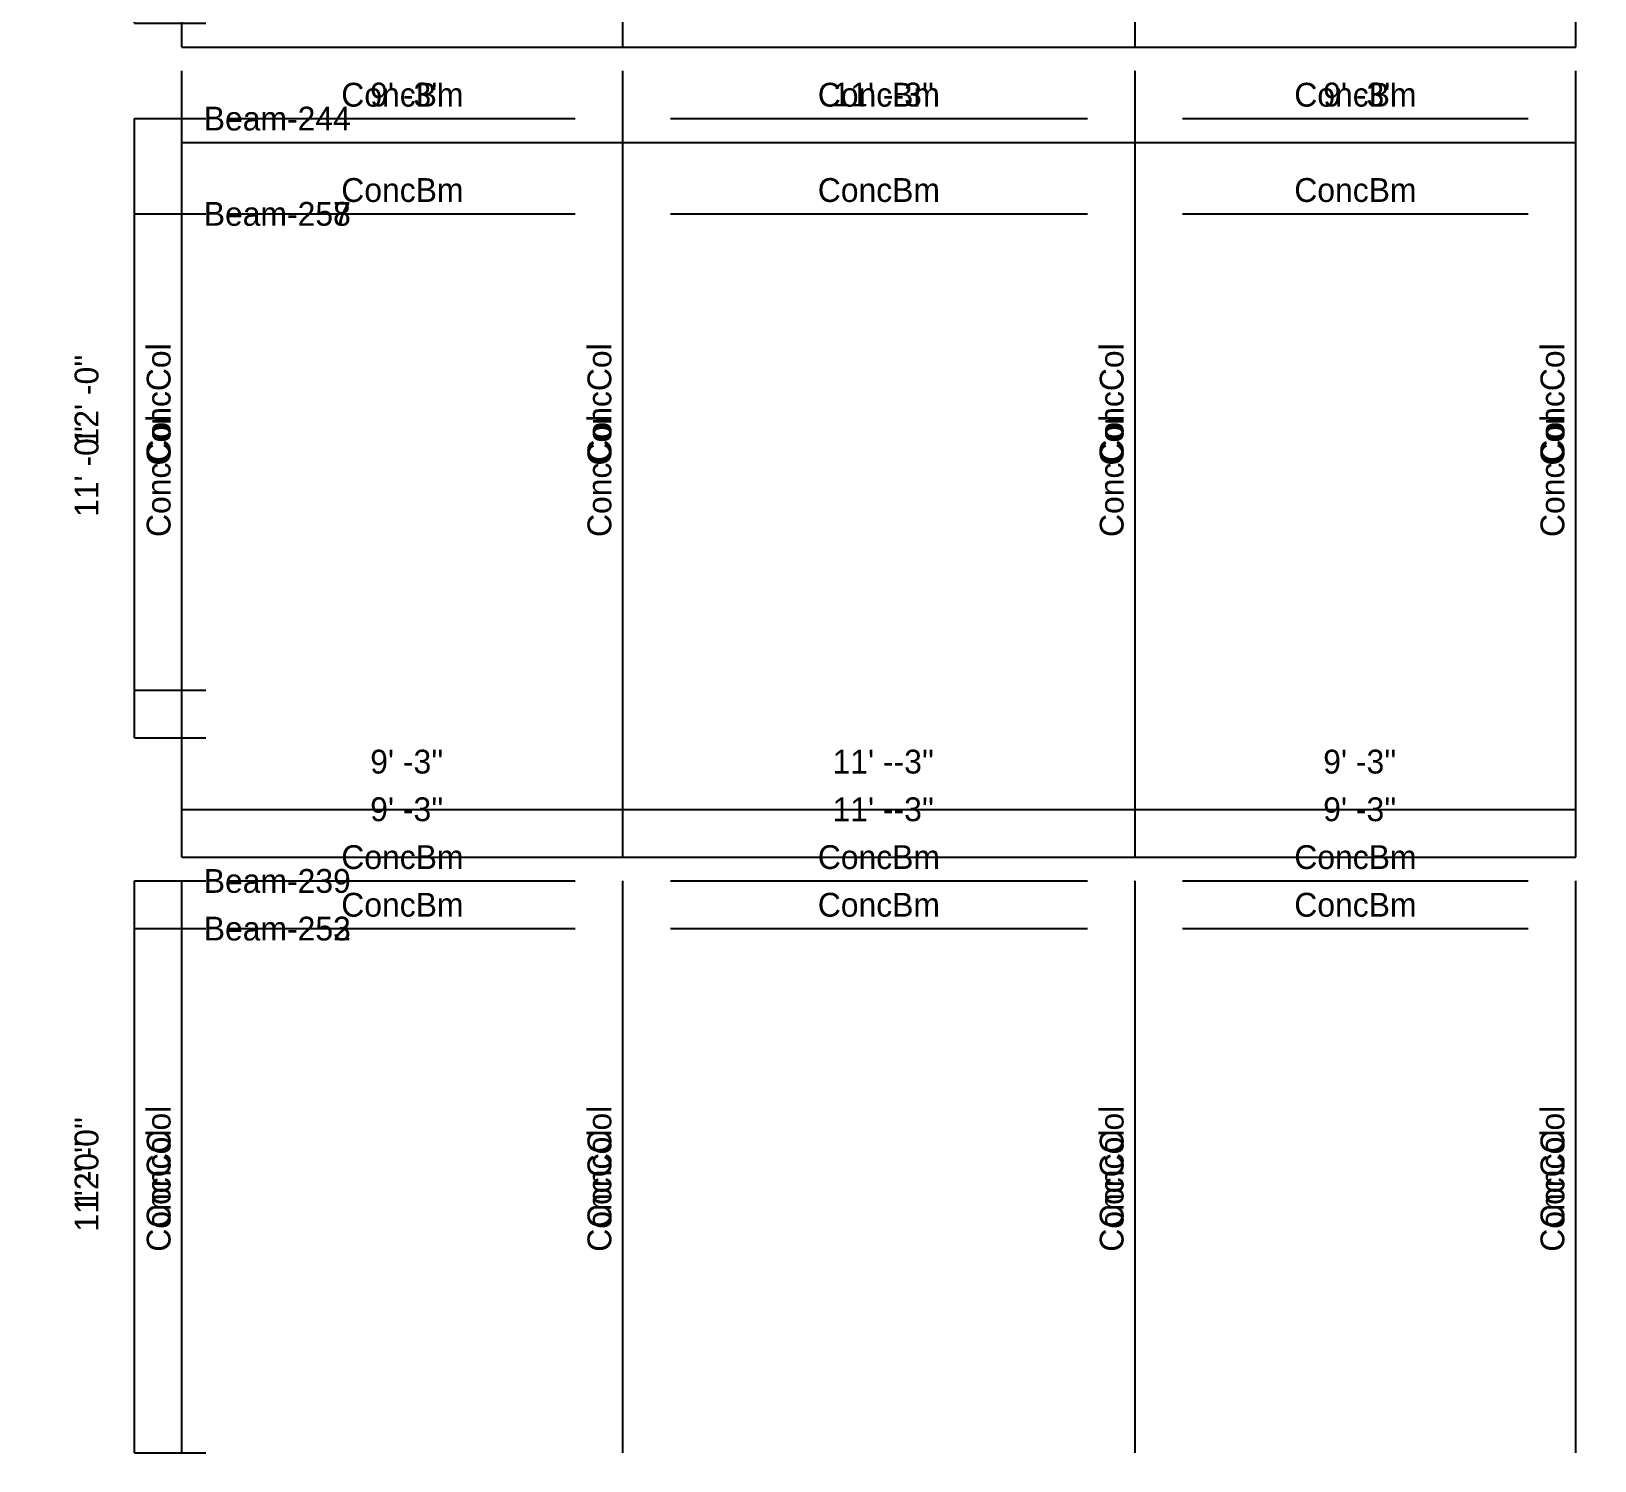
# Model space of a CAD drawing. Extents: x -38 to 2998, y -195 to 11529.
# Drawn here: x -38 to 355.8, y 8686 to 9046 of the extents above; entities that cross this region are included whole.
import ezdxf
from ezdxf.enums import TextEntityAlignment as Align

# ---------------------------------------------------------------- set-up
doc = ezdxf.new("R2010")
doc.units = 0
doc.header["$MEASUREMENT"] = 0
doc.layers.get('0').update_dxf_attribs({"linetype": 'CONTINUOUS'})
for name, color, linetype in [('CENTERLINES', 7, 'CONTINUOUS'), ('DIMENSIONS', 4, 'CONTINUOUS'), ('TEXT', 5, 'CONTINUOUS')]:
    doc.layers.add(name, color=color, linetype=linetype)
doc.dimstyles.get("Standard").update_dxf_attribs({"dimtxt": 0.18, "dimasz": 0.18, "dimexe": 0.18, "dimexo": 0.0625, "dimgap": 0.09, "dimtad": 0, "dimtih": 1, "dimtoh": 1, "dimdec": 4, "dimzin": 0, "dimtxsty": 'STANDARD', "dimcen": 0.09, "dimazin": 3, "dimtfac": 1, "dimtdec": 4, "dimtofl": 0, "dimtmove": 0, "dimatfit": 3, "dimtolj": 1, "dimtzin": 0})

# ---------------------------------------------------------------- blocks, each defined once
blk = doc.blocks.new('*D2347')
at = {"color": 1, "linetype": 'BYBLOCK'}
for points in [[(-8.29, 8828.29), (-7.23, 8827.23), (-16.77, 8836.77), (-15.71, 8835.71)], [(-8.29, 8684.29), (-7.23, 8683.23), (-16.77, 8692.77), (-15.71, 8691.71)]]:
    blk.add_solid(points, dxfattribs=at)
at = {"layer": 'DIMENSIONS', "color": 9, "linetype": 'BYBLOCK'}
for p, q in [((-12, 8832), (6, 8832)), ((-12, 8688), (6, 8688))]:
    blk.add_line(p, q, dxfattribs=at)
at = {"layer": 'DIMENSIONS', "color": 0, "linetype": 'BYBLOCK'}
blk.add_line((-12, 8688), (-12, 8832), dxfattribs=at)
at = {"layer": 'DIMENSIONS', "color": 0, "linetype": 'BYBLOCK', "insert": (-24, 8760), "char_height": 6, "attachment_point": 5, "rotation": 90}
blk.add_mtext("\\A1; 12' -0''", dxfattribs=at)
blk = doc.blocks.new('*D2348')
at = {"color": 1, "linetype": 'BYBLOCK'}
for points in [[(4.77, 8854.77), (3.71, 8853.71), (-3.71, 8846.29), (-4.77, 8845.23)], [(115.77, 8854.77), (114.71, 8853.71), (107.29, 8846.29), (106.23, 8845.23)]]:
    blk.add_solid(points, dxfattribs=at)
at = {"layer": 'DIMENSIONS', "color": 9, "linetype": 'BYBLOCK'}
for p, q in [((0, 8850), (0, 8868)), ((111, 8850), (111, 8868))]:
    blk.add_line(p, q, dxfattribs=at)
at = {"layer": 'DIMENSIONS', "color": 0, "linetype": 'BYBLOCK'}
blk.add_line((0, 8850), (111, 8850), dxfattribs=at)
at = {"layer": 'DIMENSIONS', "color": 0, "linetype": 'BYBLOCK', "insert": (55.5, 8862), "char_height": 6, "attachment_point": 5}
blk.add_mtext("\\A1; 9' -3''", dxfattribs=at)
blk = doc.blocks.new('*D2349')
at = {"color": 1, "linetype": 'BYBLOCK'}
for points in [[(115.77, 8854.77), (114.71, 8853.71), (107.29, 8846.29), (106.23, 8845.23)], [(244.77, 8854.77), (243.71, 8853.71), (236.29, 8846.29), (235.23, 8845.23)]]:
    blk.add_solid(points, dxfattribs=at)
at = {"layer": 'DIMENSIONS', "color": 9, "linetype": 'BYBLOCK'}
for p, q in [((111, 8850), (111, 8868)), ((240, 8850), (240, 8868))]:
    blk.add_line(p, q, dxfattribs=at)
at = {"layer": 'DIMENSIONS', "color": 0, "linetype": 'BYBLOCK'}
blk.add_line((111, 8850), (240, 8850), dxfattribs=at)
at = {"layer": 'DIMENSIONS', "color": 0, "linetype": 'BYBLOCK', "insert": (175.5, 8862), "char_height": 6, "attachment_point": 5}
blk.add_mtext("\\A1; 11' --3''", dxfattribs=at)
blk = doc.blocks.new('*D2350')
at = {"color": 1, "linetype": 'BYBLOCK'}
for points in [[(244.77, 8854.77), (243.71, 8853.71), (236.29, 8846.29), (235.23, 8845.23)], [(355.77, 8854.77), (354.71, 8853.71), (347.29, 8846.29), (346.23, 8845.23)]]:
    blk.add_solid(points, dxfattribs=at)
at = {"layer": 'DIMENSIONS', "color": 9, "linetype": 'BYBLOCK'}
for p, q in [((240, 8850), (240, 8868)), ((351, 8850), (351, 8868))]:
    blk.add_line(p, q, dxfattribs=at)
at = {"layer": 'DIMENSIONS', "color": 0, "linetype": 'BYBLOCK'}
blk.add_line((240, 8850), (351, 8850), dxfattribs=at)
at = {"layer": 'DIMENSIONS', "color": 0, "linetype": 'BYBLOCK', "insert": (295.5, 8862), "char_height": 6, "attachment_point": 5}
blk.add_mtext("\\A1; 9' -3''", dxfattribs=at)
blk = doc.blocks.new('*D2351')
at = {"color": 1, "linetype": 'BYBLOCK'}
for points in [[(-8.29, 9020.29), (-7.23, 9019.23), (-16.77, 9028.77), (-15.71, 9027.71)], [(-8.29, 8876.29), (-7.23, 8875.23), (-16.77, 8884.77), (-15.71, 8883.71)]]:
    blk.add_solid(points, dxfattribs=at)
at = {"layer": 'DIMENSIONS', "color": 9, "linetype": 'BYBLOCK'}
for p, q in [((-12, 9024), (6, 9024)), ((-12, 8880), (6, 8880))]:
    blk.add_line(p, q, dxfattribs=at)
at = {"layer": 'DIMENSIONS', "color": 0, "linetype": 'BYBLOCK'}
blk.add_line((-12, 8880), (-12, 9024), dxfattribs=at)
at = {"layer": 'DIMENSIONS', "color": 0, "linetype": 'BYBLOCK', "insert": (-24, 8952), "char_height": 6, "attachment_point": 5, "rotation": 90}
blk.add_mtext("\\A1; 12' -0''", dxfattribs=at)
blk = doc.blocks.new('*D2352')
at = {"color": 1, "linetype": 'BYBLOCK'}
for points in [[(4.77, 9046.77), (3.71, 9045.71), (-3.71, 9038.29), (-4.77, 9037.23)], [(115.77, 9046.77), (114.71, 9045.71), (107.29, 9038.29), (106.23, 9037.23)]]:
    blk.add_solid(points, dxfattribs=at)
at = {"layer": 'DIMENSIONS', "color": 9, "linetype": 'BYBLOCK'}
for p, q in [((0, 9042), (0, 9060)), ((111, 9042), (111, 9060))]:
    blk.add_line(p, q, dxfattribs=at)
at = {"layer": 'DIMENSIONS', "color": 0, "linetype": 'BYBLOCK'}
blk.add_line((0, 9042), (111, 9042), dxfattribs=at)
at = {"layer": 'DIMENSIONS', "color": 0, "linetype": 'BYBLOCK', "insert": (55.5, 9054), "char_height": 6, "attachment_point": 5}
blk.add_mtext("\\A1; 9' -3''", dxfattribs=at)
blk = doc.blocks.new('*D2353')
at = {"color": 1, "linetype": 'BYBLOCK'}
for points in [[(115.77, 9046.77), (114.71, 9045.71), (107.29, 9038.29), (106.23, 9037.23)], [(244.77, 9046.77), (243.71, 9045.71), (236.29, 9038.29), (235.23, 9037.23)]]:
    blk.add_solid(points, dxfattribs=at)
at = {"layer": 'DIMENSIONS', "color": 9, "linetype": 'BYBLOCK'}
for p, q in [((111, 9042), (111, 9060)), ((240, 9042), (240, 9060))]:
    blk.add_line(p, q, dxfattribs=at)
at = {"layer": 'DIMENSIONS', "color": 0, "linetype": 'BYBLOCK'}
blk.add_line((111, 9042), (240, 9042), dxfattribs=at)
at = {"layer": 'DIMENSIONS', "color": 0, "linetype": 'BYBLOCK', "insert": (175.5, 9054), "char_height": 6, "attachment_point": 5}
blk.add_mtext("\\A1; 11' --3''", dxfattribs=at)
blk = doc.blocks.new('*D2354')
at = {"color": 1, "linetype": 'BYBLOCK'}
for points in [[(244.77, 9046.77), (243.71, 9045.71), (236.29, 9038.29), (235.23, 9037.23)], [(355.77, 9046.77), (354.71, 9045.71), (347.29, 9038.29), (346.23, 9037.23)]]:
    blk.add_solid(points, dxfattribs=at)
at = {"layer": 'DIMENSIONS', "color": 9, "linetype": 'BYBLOCK'}
for p, q in [((240, 9042), (240, 9060)), ((351, 9042), (351, 9060))]:
    blk.add_line(p, q, dxfattribs=at)
at = {"layer": 'DIMENSIONS', "color": 0, "linetype": 'BYBLOCK'}
blk.add_line((240, 9042), (351, 9042), dxfattribs=at)
at = {"layer": 'DIMENSIONS', "color": 0, "linetype": 'BYBLOCK', "insert": (295.5, 9054), "char_height": 6, "attachment_point": 5}
blk.add_mtext("\\A1; 9' -3''", dxfattribs=at)
blk = doc.blocks.new('*D2829')
at = {"color": 1, "linetype": 'BYBLOCK'}
for points in [[(-8.29, 8816.29), (-7.23, 8815.23), (-16.77, 8824.77), (-15.71, 8823.71)], [(-8.29, 8684.29), (-7.23, 8683.23), (-16.77, 8692.77), (-15.71, 8691.71)]]:
    blk.add_solid(points, dxfattribs=at)
at = {"layer": 'DIMENSIONS', "color": 9, "linetype": 'BYBLOCK'}
for p, q in [((-12, 8820), (6, 8820)), ((-12, 8688), (6, 8688))]:
    blk.add_line(p, q, dxfattribs=at)
at = {"layer": 'DIMENSIONS', "color": 0, "linetype": 'BYBLOCK'}
blk.add_line((-12, 8688), (-12, 8820), dxfattribs=at)
at = {"layer": 'DIMENSIONS', "color": 0, "linetype": 'BYBLOCK', "insert": (-24, 8754), "char_height": 6, "attachment_point": 5, "rotation": 90}
blk.add_mtext("\\A1; 11' -0''", dxfattribs=at)
blk = doc.blocks.new('*D2830')
at = {"color": 1, "linetype": 'BYBLOCK'}
for points in [[(4.77, 8842.77), (3.71, 8841.71), (-3.71, 8834.29), (-4.77, 8833.23)], [(115.77, 8842.77), (114.71, 8841.71), (107.29, 8834.29), (106.23, 8833.23)]]:
    blk.add_solid(points, dxfattribs=at)
at = {"layer": 'DIMENSIONS', "color": 9, "linetype": 'BYBLOCK'}
for p, q in [((0, 8838), (0, 8856)), ((111, 8838), (111, 8856))]:
    blk.add_line(p, q, dxfattribs=at)
at = {"layer": 'DIMENSIONS', "color": 0, "linetype": 'BYBLOCK'}
blk.add_line((0, 8838), (111, 8838), dxfattribs=at)
at = {"layer": 'DIMENSIONS', "color": 0, "linetype": 'BYBLOCK', "insert": (55.5, 8850), "char_height": 6, "attachment_point": 5}
blk.add_mtext("\\A1; 9' -3''", dxfattribs=at)
blk = doc.blocks.new('*D2831')
at = {"color": 1, "linetype": 'BYBLOCK'}
for points in [[(115.77, 8842.77), (114.71, 8841.71), (107.29, 8834.29), (106.23, 8833.23)], [(244.77, 8842.77), (243.71, 8841.71), (236.29, 8834.29), (235.23, 8833.23)]]:
    blk.add_solid(points, dxfattribs=at)
at = {"layer": 'DIMENSIONS', "color": 9, "linetype": 'BYBLOCK'}
for p, q in [((111, 8838), (111, 8856)), ((240, 8838), (240, 8856))]:
    blk.add_line(p, q, dxfattribs=at)
at = {"layer": 'DIMENSIONS', "color": 0, "linetype": 'BYBLOCK'}
blk.add_line((111, 8838), (240, 8838), dxfattribs=at)
at = {"layer": 'DIMENSIONS', "color": 0, "linetype": 'BYBLOCK', "insert": (175.5, 8850), "char_height": 6, "attachment_point": 5}
blk.add_mtext("\\A1; 11' --3''", dxfattribs=at)
blk = doc.blocks.new('*D2832')
at = {"color": 1, "linetype": 'BYBLOCK'}
for points in [[(244.77, 8842.77), (243.71, 8841.71), (236.29, 8834.29), (235.23, 8833.23)], [(355.77, 8842.77), (354.71, 8841.71), (347.29, 8834.29), (346.23, 8833.23)]]:
    blk.add_solid(points, dxfattribs=at)
at = {"layer": 'DIMENSIONS', "color": 9, "linetype": 'BYBLOCK'}
for p, q in [((240, 8838), (240, 8856)), ((351, 8838), (351, 8856))]:
    blk.add_line(p, q, dxfattribs=at)
at = {"layer": 'DIMENSIONS', "color": 0, "linetype": 'BYBLOCK'}
blk.add_line((240, 8838), (351, 8838), dxfattribs=at)
at = {"layer": 'DIMENSIONS', "color": 0, "linetype": 'BYBLOCK', "insert": (295.5, 8850), "char_height": 6, "attachment_point": 5}
blk.add_mtext("\\A1; 9' -3''", dxfattribs=at)
blk = doc.blocks.new('*D2833')
at = {"color": 1, "linetype": 'BYBLOCK'}
for points in [[(-8.29, 8996.29), (-7.23, 8995.23), (-16.77, 9004.77), (-15.71, 9003.71)], [(-8.29, 8864.29), (-7.23, 8863.23), (-16.77, 8872.77), (-15.71, 8871.71)]]:
    blk.add_solid(points, dxfattribs=at)
at = {"layer": 'DIMENSIONS', "color": 9, "linetype": 'BYBLOCK'}
for p, q in [((-12, 9000), (6, 9000)), ((-12, 8868), (6, 8868))]:
    blk.add_line(p, q, dxfattribs=at)
at = {"layer": 'DIMENSIONS', "color": 0, "linetype": 'BYBLOCK'}
blk.add_line((-12, 8868), (-12, 9000), dxfattribs=at)
at = {"layer": 'DIMENSIONS', "color": 0, "linetype": 'BYBLOCK', "insert": (-24, 8934), "char_height": 6, "attachment_point": 5, "rotation": 90}
blk.add_mtext("\\A1; 11' -0''", dxfattribs=at)
blk = doc.blocks.new('*D2834')
at = {"color": 1, "linetype": 'BYBLOCK'}
for points in [[(4.77, 9022.77), (3.71, 9021.71), (-3.71, 9014.29), (-4.77, 9013.23)], [(115.77, 9022.77), (114.71, 9021.71), (107.29, 9014.29), (106.23, 9013.23)]]:
    blk.add_solid(points, dxfattribs=at)
at = {"layer": 'DIMENSIONS', "color": 9, "linetype": 'BYBLOCK'}
for p, q in [((0, 9018), (0, 9036)), ((111, 9018), (111, 9036))]:
    blk.add_line(p, q, dxfattribs=at)
at = {"layer": 'DIMENSIONS', "color": 0, "linetype": 'BYBLOCK'}
blk.add_line((0, 9018), (111, 9018), dxfattribs=at)
at = {"layer": 'DIMENSIONS', "color": 0, "linetype": 'BYBLOCK', "insert": (55.5, 9030), "char_height": 6, "attachment_point": 5}
blk.add_mtext("\\A1; 9' -3''", dxfattribs=at)
blk = doc.blocks.new('*D2835')
at = {"color": 1, "linetype": 'BYBLOCK'}
for points in [[(115.77, 9022.77), (114.71, 9021.71), (107.29, 9014.29), (106.23, 9013.23)], [(244.77, 9022.77), (243.71, 9021.71), (236.29, 9014.29), (235.23, 9013.23)]]:
    blk.add_solid(points, dxfattribs=at)
at = {"layer": 'DIMENSIONS', "color": 9, "linetype": 'BYBLOCK'}
for p, q in [((111, 9018), (111, 9036)), ((240, 9018), (240, 9036))]:
    blk.add_line(p, q, dxfattribs=at)
at = {"layer": 'DIMENSIONS', "color": 0, "linetype": 'BYBLOCK'}
blk.add_line((111, 9018), (240, 9018), dxfattribs=at)
at = {"layer": 'DIMENSIONS', "color": 0, "linetype": 'BYBLOCK', "insert": (175.5, 9030), "char_height": 6, "attachment_point": 5}
blk.add_mtext("\\A1; 11' --3''", dxfattribs=at)
blk = doc.blocks.new('*D2836')
at = {"color": 1, "linetype": 'BYBLOCK'}
for points in [[(244.77, 9022.77), (243.71, 9021.71), (236.29, 9014.29), (235.23, 9013.23)], [(355.77, 9022.77), (354.71, 9021.71), (347.29, 9014.29), (346.23, 9013.23)]]:
    blk.add_solid(points, dxfattribs=at)
at = {"layer": 'DIMENSIONS', "color": 9, "linetype": 'BYBLOCK'}
for p, q in [((240, 9018), (240, 9036)), ((351, 9018), (351, 9036))]:
    blk.add_line(p, q, dxfattribs=at)
at = {"layer": 'DIMENSIONS', "color": 0, "linetype": 'BYBLOCK'}
blk.add_line((240, 9018), (351, 9018), dxfattribs=at)
at = {"layer": 'DIMENSIONS', "color": 0, "linetype": 'BYBLOCK', "insert": (295.5, 9030), "char_height": 6, "attachment_point": 5}
blk.add_mtext("\\A1; 9' -3''", dxfattribs=at)
blk = doc.blocks.new('*D2837')
at = {"color": 1, "linetype": 'BYBLOCK'}
for points in [[(-8.29, 9176.29), (-7.23, 9175.23), (-16.77, 9184.77), (-15.71, 9183.71)], [(-8.29, 9044.29), (-7.23, 9043.23), (-16.77, 9052.77), (-15.71, 9051.71)]]:
    blk.add_solid(points, dxfattribs=at)
at = {"layer": 'DIMENSIONS', "color": 9, "linetype": 'BYBLOCK'}
for p, q in [((-12, 9180), (6, 9180)), ((-12, 9048), (6, 9048))]:
    blk.add_line(p, q, dxfattribs=at)
at = {"layer": 'DIMENSIONS', "color": 0, "linetype": 'BYBLOCK'}
blk.add_line((-12, 9048), (-12, 9180), dxfattribs=at)
at = {"layer": 'DIMENSIONS', "color": 0, "linetype": 'BYBLOCK', "insert": (-24, 9114), "char_height": 6, "attachment_point": 5, "rotation": 90}
blk.add_mtext("\\A1; 11' -0''", dxfattribs=at)
blk = doc.blocks.new('*D3299')
at = {"color": 1, "linetype": 'BYBLOCK'}
for points in [[(-8.29, 8816.29), (-7.23, 8815.23), (-16.77, 8824.77), (-15.71, 8823.71)], [(-8.29, 8684.29), (-7.23, 8683.23), (-16.77, 8692.77), (-15.71, 8691.71)]]:
    blk.add_solid(points, dxfattribs=at)
at = {"layer": 'DIMENSIONS', "color": 9, "linetype": 'BYBLOCK'}
for p, q in [((-12, 8820), (6, 8820)), ((-12, 8688), (6, 8688))]:
    blk.add_line(p, q, dxfattribs=at)
at = {"layer": 'DIMENSIONS', "color": 0, "linetype": 'BYBLOCK'}
blk.add_line((-12, 8688), (-12, 8820), dxfattribs=at)
at = {"layer": 'DIMENSIONS', "color": 0, "linetype": 'BYBLOCK', "insert": (-24, 8754), "char_height": 6, "attachment_point": 5, "rotation": 90}
blk.add_mtext("\\A1; 11' -0''", dxfattribs=at)
blk = doc.blocks.new('*D3300')
at = {"color": 1, "linetype": 'BYBLOCK'}
for points in [[(4.77, 8842.77), (3.71, 8841.71), (-3.71, 8834.29), (-4.77, 8833.23)], [(115.77, 8842.77), (114.71, 8841.71), (107.29, 8834.29), (106.23, 8833.23)]]:
    blk.add_solid(points, dxfattribs=at)
at = {"layer": 'DIMENSIONS', "color": 9, "linetype": 'BYBLOCK'}
for p, q in [((0, 8838), (0, 8856)), ((111, 8838), (111, 8856))]:
    blk.add_line(p, q, dxfattribs=at)
at = {"layer": 'DIMENSIONS', "color": 0, "linetype": 'BYBLOCK'}
blk.add_line((0, 8838), (111, 8838), dxfattribs=at)
at = {"layer": 'DIMENSIONS', "color": 0, "linetype": 'BYBLOCK', "insert": (55.5, 8850), "char_height": 6, "attachment_point": 5}
blk.add_mtext("\\A1; 9' -3''", dxfattribs=at)
blk = doc.blocks.new('*D3301')
at = {"color": 1, "linetype": 'BYBLOCK'}
for points in [[(115.77, 8842.77), (114.71, 8841.71), (107.29, 8834.29), (106.23, 8833.23)], [(244.77, 8842.77), (243.71, 8841.71), (236.29, 8834.29), (235.23, 8833.23)]]:
    blk.add_solid(points, dxfattribs=at)
at = {"layer": 'DIMENSIONS', "color": 9, "linetype": 'BYBLOCK'}
for p, q in [((111, 8838), (111, 8856)), ((240, 8838), (240, 8856))]:
    blk.add_line(p, q, dxfattribs=at)
at = {"layer": 'DIMENSIONS', "color": 0, "linetype": 'BYBLOCK'}
blk.add_line((111, 8838), (240, 8838), dxfattribs=at)
at = {"layer": 'DIMENSIONS', "color": 0, "linetype": 'BYBLOCK', "insert": (175.5, 8850), "char_height": 6, "attachment_point": 5}
blk.add_mtext("\\A1; 11' --3''", dxfattribs=at)
blk = doc.blocks.new('*D3302')
at = {"color": 1, "linetype": 'BYBLOCK'}
for points in [[(244.77, 8842.77), (243.71, 8841.71), (236.29, 8834.29), (235.23, 8833.23)], [(355.77, 8842.77), (354.71, 8841.71), (347.29, 8834.29), (346.23, 8833.23)]]:
    blk.add_solid(points, dxfattribs=at)
at = {"layer": 'DIMENSIONS', "color": 9, "linetype": 'BYBLOCK'}
for p, q in [((240, 8838), (240, 8856)), ((351, 8838), (351, 8856))]:
    blk.add_line(p, q, dxfattribs=at)
at = {"layer": 'DIMENSIONS', "color": 0, "linetype": 'BYBLOCK'}
blk.add_line((240, 8838), (351, 8838), dxfattribs=at)
at = {"layer": 'DIMENSIONS', "color": 0, "linetype": 'BYBLOCK', "insert": (295.5, 8850), "char_height": 6, "attachment_point": 5}
blk.add_mtext("\\A1; 9' -3''", dxfattribs=at)
blk = doc.blocks.new('*D3303')
at = {"color": 1, "linetype": 'BYBLOCK'}
for points in [[(-8.29, 8996.29), (-7.23, 8995.23), (-16.77, 9004.77), (-15.71, 9003.71)], [(-8.29, 8864.29), (-7.23, 8863.23), (-16.77, 8872.77), (-15.71, 8871.71)]]:
    blk.add_solid(points, dxfattribs=at)
at = {"layer": 'DIMENSIONS', "color": 9, "linetype": 'BYBLOCK'}
for p, q in [((-12, 9000), (6, 9000)), ((-12, 8868), (6, 8868))]:
    blk.add_line(p, q, dxfattribs=at)
at = {"layer": 'DIMENSIONS', "color": 0, "linetype": 'BYBLOCK'}
blk.add_line((-12, 8868), (-12, 9000), dxfattribs=at)
at = {"layer": 'DIMENSIONS', "color": 0, "linetype": 'BYBLOCK', "insert": (-24, 8934), "char_height": 6, "attachment_point": 5, "rotation": 90}
blk.add_mtext("\\A1; 11' -0''", dxfattribs=at)
blk = doc.blocks.new('*D3304')
at = {"color": 1, "linetype": 'BYBLOCK'}
for points in [[(4.77, 9022.77), (3.71, 9021.71), (-3.71, 9014.29), (-4.77, 9013.23)], [(115.77, 9022.77), (114.71, 9021.71), (107.29, 9014.29), (106.23, 9013.23)]]:
    blk.add_solid(points, dxfattribs=at)
at = {"layer": 'DIMENSIONS', "color": 9, "linetype": 'BYBLOCK'}
for p, q in [((0, 9018), (0, 9036)), ((111, 9018), (111, 9036))]:
    blk.add_line(p, q, dxfattribs=at)
at = {"layer": 'DIMENSIONS', "color": 0, "linetype": 'BYBLOCK'}
blk.add_line((0, 9018), (111, 9018), dxfattribs=at)
at = {"layer": 'DIMENSIONS', "color": 0, "linetype": 'BYBLOCK', "insert": (55.5, 9030), "char_height": 6, "attachment_point": 5}
blk.add_mtext("\\A1; 9' -3''", dxfattribs=at)
blk = doc.blocks.new('*D3305')
at = {"color": 1, "linetype": 'BYBLOCK'}
for points in [[(115.77, 9022.77), (114.71, 9021.71), (107.29, 9014.29), (106.23, 9013.23)], [(244.77, 9022.77), (243.71, 9021.71), (236.29, 9014.29), (235.23, 9013.23)]]:
    blk.add_solid(points, dxfattribs=at)
at = {"layer": 'DIMENSIONS', "color": 9, "linetype": 'BYBLOCK'}
for p, q in [((111, 9018), (111, 9036)), ((240, 9018), (240, 9036))]:
    blk.add_line(p, q, dxfattribs=at)
at = {"layer": 'DIMENSIONS', "color": 0, "linetype": 'BYBLOCK'}
blk.add_line((111, 9018), (240, 9018), dxfattribs=at)
at = {"layer": 'DIMENSIONS', "color": 0, "linetype": 'BYBLOCK', "insert": (175.5, 9030), "char_height": 6, "attachment_point": 5}
blk.add_mtext("\\A1; 11' --3''", dxfattribs=at)
blk = doc.blocks.new('*D3306')
at = {"color": 1, "linetype": 'BYBLOCK'}
for points in [[(244.77, 9022.77), (243.71, 9021.71), (236.29, 9014.29), (235.23, 9013.23)], [(355.77, 9022.77), (354.71, 9021.71), (347.29, 9014.29), (346.23, 9013.23)]]:
    blk.add_solid(points, dxfattribs=at)
at = {"layer": 'DIMENSIONS', "color": 9, "linetype": 'BYBLOCK'}
for p, q in [((240, 9018), (240, 9036)), ((351, 9018), (351, 9036))]:
    blk.add_line(p, q, dxfattribs=at)
at = {"layer": 'DIMENSIONS', "color": 0, "linetype": 'BYBLOCK'}
blk.add_line((240, 9018), (351, 9018), dxfattribs=at)
at = {"layer": 'DIMENSIONS', "color": 0, "linetype": 'BYBLOCK', "insert": (295.5, 9030), "char_height": 6, "attachment_point": 5}
blk.add_mtext("\\A1; 9' -3''", dxfattribs=at)
blk = doc.blocks.new('*D3307')
at = {"color": 1, "linetype": 'BYBLOCK'}
for points in [[(-8.29, 9176.29), (-7.23, 9175.23), (-16.77, 9184.77), (-15.71, 9183.71)], [(-8.29, 9044.29), (-7.23, 9043.23), (-16.77, 9052.77), (-15.71, 9051.71)]]:
    blk.add_solid(points, dxfattribs=at)
at = {"layer": 'DIMENSIONS', "color": 9, "linetype": 'BYBLOCK'}
for p, q in [((-12, 9180), (6, 9180)), ((-12, 9048), (6, 9048))]:
    blk.add_line(p, q, dxfattribs=at)
at = {"layer": 'DIMENSIONS', "color": 0, "linetype": 'BYBLOCK'}
blk.add_line((-12, 9048), (-12, 9180), dxfattribs=at)
at = {"layer": 'DIMENSIONS', "color": 0, "linetype": 'BYBLOCK', "insert": (-24, 9114), "char_height": 6, "attachment_point": 5, "rotation": 90}
blk.add_mtext("\\A1; 11' -0''", dxfattribs=at)

msp = doc.modelspace()

# ---------------------------------------------------------------- linework, layer by layer
at = {"layer": 'CENTERLINES', "color": 0, "linetype": 'CONTINUOUS'}
for p, q in [((0, 8880), (0, 9024)), ((12, 9024), (99, 9024)), ((111, 8880), (111, 9024)), ((123, 9024), (228, 9024)), ((240, 8880), (240, 9024)), ((252, 9024), (339, 9024)), ((351, 8880), (351, 9024)), ((0, 8868), (0, 9000)), ((0, 8868), (0, 9000)), ((12, 9000), (99, 9000)), ((12, 9000), (99, 9000)), ((111, 8868), (111, 9000)), ((111, 8868), (111, 9000)), ((123, 9000), (228, 9000)), ((123, 9000), (228, 9000)), ((240, 8868), (240, 9000)), ((240, 8868), (240, 9000)), ((252, 9000), (339, 9000)), ((252, 9000), (339, 9000)), ((351, 8868), (351, 9000)), ((351, 8868), (351, 9000)), ((0, 8688), (0, 8832)), ((12, 8832), (99, 8832)), ((111, 8688), (111, 8832)), ((123, 8832), (228, 8832)), ((240, 8688), (240, 8832)), ((252, 8832), (339, 8832)), ((351, 8688), (351, 8832)), ((0, 8688), (0, 8820)), ((0, 8688), (0, 8820)), ((12, 8820), (99, 8820)), ((12, 8820), (99, 8820)), ((111, 8688), (111, 8820)), ((111, 8688), (111, 8820)), ((123, 8820), (228, 8820)), ((123, 8820), (228, 8820)), ((240, 8688), (240, 8820)), ((240, 8688), (240, 8820)), ((252, 8820), (339, 8820)), ((252, 8820), (339, 8820)), ((351, 8688), (351, 8820)), ((351, 8688), (351, 8820))]:
    msp.add_line(p, q, dxfattribs=at)

# ---------------------------------------------------------------- texts
at = {"layer": 'TEXT', "color": 0}
for s, p in [('ConcBm', (55.5, 9030)), ('ConcBm', (175.5, 9030)), ('ConcBm', (295.5, 9030)), ('Beam-244', (24, 9024)), ('ConcBm', (55.5, 9006)), ('ConcBm', (55.5, 9006)), ('ConcBm', (175.5, 9006)), ('ConcBm', (175.5, 9006)), ('ConcBm', (295.5, 9006)), ('ConcBm', (295.5, 9006)), ('Beam-258', (24, 9000)), ('Beam-257', (24, 9000)), ('ConcBm', (55.5, 8838)), ('ConcBm', (175.5, 8838)), ('ConcBm', (295.5, 8838)), ('Beam-239', (24, 8832)), ('ConcBm', (55.5, 8826)), ('ConcBm', (55.5, 8826)), ('ConcBm', (175.5, 8826)), ('ConcBm', (175.5, 8826)), ('ConcBm', (295.5, 8826)), ('ConcBm', (295.5, 8826)), ('Beam-253', (24, 8820)), ('Beam-252', (24, 8820))]:
    msp.add_text(s, height=6, dxfattribs=at).set_placement(p, align=Align.MIDDLE)
for p in [(-6, 8952), (105, 8952), (234, 8952), (345, 8952), (-6, 8934), (-6, 8934), (105, 8934), (105, 8934), (234, 8934), (234, 8934), (345, 8934), (345, 8934), (-6, 8760), (105, 8760), (234, 8760), (345, 8760), (-6, 8754), (-6, 8754), (105, 8754), (105, 8754), (234, 8754), (234, 8754), (345, 8754), (345, 8754)]:
    msp.add_text('ConcCol', height=6, rotation=90, dxfattribs=at).set_placement(p, align=Align.MIDDLE)

# ---------------------------------------------------------------- dimensions: what is measured, and where the dimension line sits
at = {"layer": 'DIMENSIONS'}
for base, p1, p2, picture, middle in [((-12, 9180), (-24, 9048), (-24, 9180), '*D2837', (-24, 9114)), ((-12, 9180), (-24, 9048), (-24, 9180), '*D3307', (-24, 9114)), ((111, 9042), (0, 9030), (111, 9030), '*D2352', (55.5, 9030)), ((240, 9042), (111, 9030), (240, 9030), '*D2353', (175.5, 9030)), ((351, 9042), (240, 9030), (351, 9030), '*D2354', (295.5, 9030)), ((111, 9018), (0, 9006), (111, 9006), '*D2834', (55.5, 9006)), ((111, 9018), (0, 9006), (111, 9006), '*D3304', (55.5, 9006)), ((240, 9018), (111, 9006), (240, 9006), '*D2835', (175.5, 9006)), ((240, 9018), (111, 9006), (240, 9006), '*D3305', (175.5, 9006)), ((351, 9018), (240, 9006), (351, 9006), '*D2836', (295.5, 9006)), ((351, 9018), (240, 9006), (351, 9006), '*D3306', (295.5, 9006)), ((-12, 9024), (-24, 8880), (-24, 9024), '*D2351', (-24, 8952)), ((-12, 9000), (-24, 8868), (-24, 9000), '*D2833', (-24, 8934)), ((-12, 9000), (-24, 8868), (-24, 9000), '*D3303', (-24, 8934)), ((111, 8850), (0, 8838), (111, 8838), '*D2348', (55.5, 8838)), ((240, 8850), (111, 8838), (240, 8838), '*D2349', (175.5, 8838)), ((351, 8850), (240, 8838), (351, 8838), '*D2350', (295.5, 8838)), ((111, 8838), (0, 8826), (111, 8826), '*D2830', (55.5, 8826)), ((111, 8838), (0, 8826), (111, 8826), '*D3300', (55.5, 8826)), ((240, 8838), (111, 8826), (240, 8826), '*D2831', (175.5, 8826)), ((240, 8838), (111, 8826), (240, 8826), '*D3301', (175.5, 8826)), ((351, 8838), (240, 8826), (351, 8826), '*D2832', (295.5, 8826)), ((351, 8838), (240, 8826), (351, 8826), '*D3302', (295.5, 8826)), ((-12, 8832), (-24, 8688), (-24, 8832), '*D2347', (-24, 8760)), ((-12, 8820), (-24, 8688), (-24, 8820), '*D2829', (-24, 8754)), ((-12, 8820), (-24, 8688), (-24, 8820), '*D3299', (-24, 8754))]:
    dim = msp.add_linear_dim(base=base, p1=p1, p2=p2, dimstyle='STANDARD', dxfattribs=at)
    dim.commit()
    dim.dimension.update_dxf_attribs({"geometry": picture, "text_midpoint": middle})

doc.saveas('drawing.dxf')
